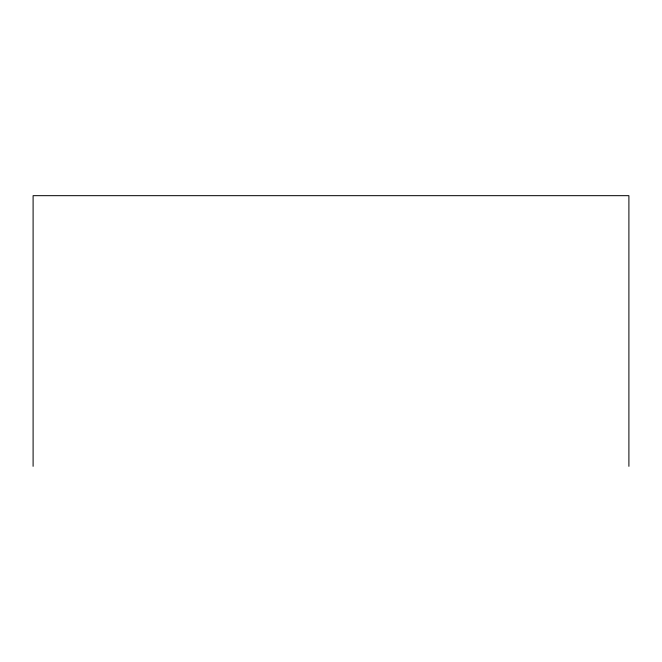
<?xml version="1.0" encoding="UTF-8"?>
<svg xmlns="http://www.w3.org/2000/svg" width="662" height="662" viewBox="0 0 662 662"><rect width="100%" height="100%" fill="white"/><g stroke="black" fill="none" stroke-linecap="round" stroke-linejoin="round"><path stroke-width="0.99" d="M628.9 466.329L628.9 195.671L33.1 195.671L33.1 466.329"/></g></svg>
